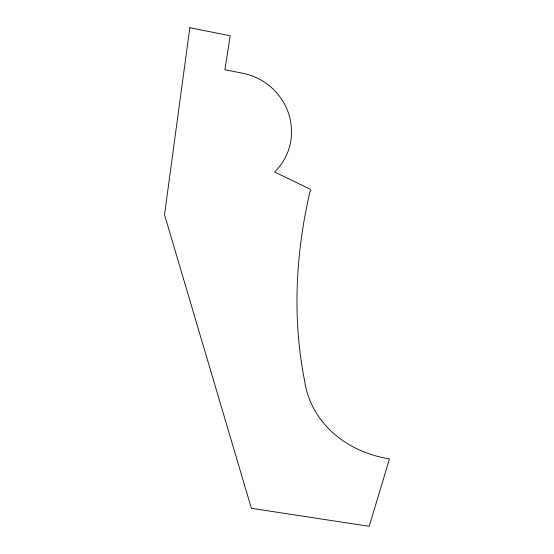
<?xml version="1.0" encoding="UTF-8"?>
<svg xmlns="http://www.w3.org/2000/svg" width="554" height="554" viewBox="0 0 554 554"><rect width="100%" height="100%" fill="white"/><g stroke="black" fill="none" stroke-linecap="round" stroke-linejoin="round"><path stroke-width="0.83" d="M189.828 27.7L164.524 214.73L251.391 508.316L369.213 526.3L389.476 458.885A113.965 96.998 -12 0 1 304.721 381.471A642.231 469.058 -34.8 0 1 310.538 189.357L274.576 171.996A59.264 57.311 33.6 0 0 288.911 114.526A59.264 57.311 33.6 0 0 243.829 73.46L224.889 69.728L230.194 35.788L189.828 27.7"/></g></svg>
